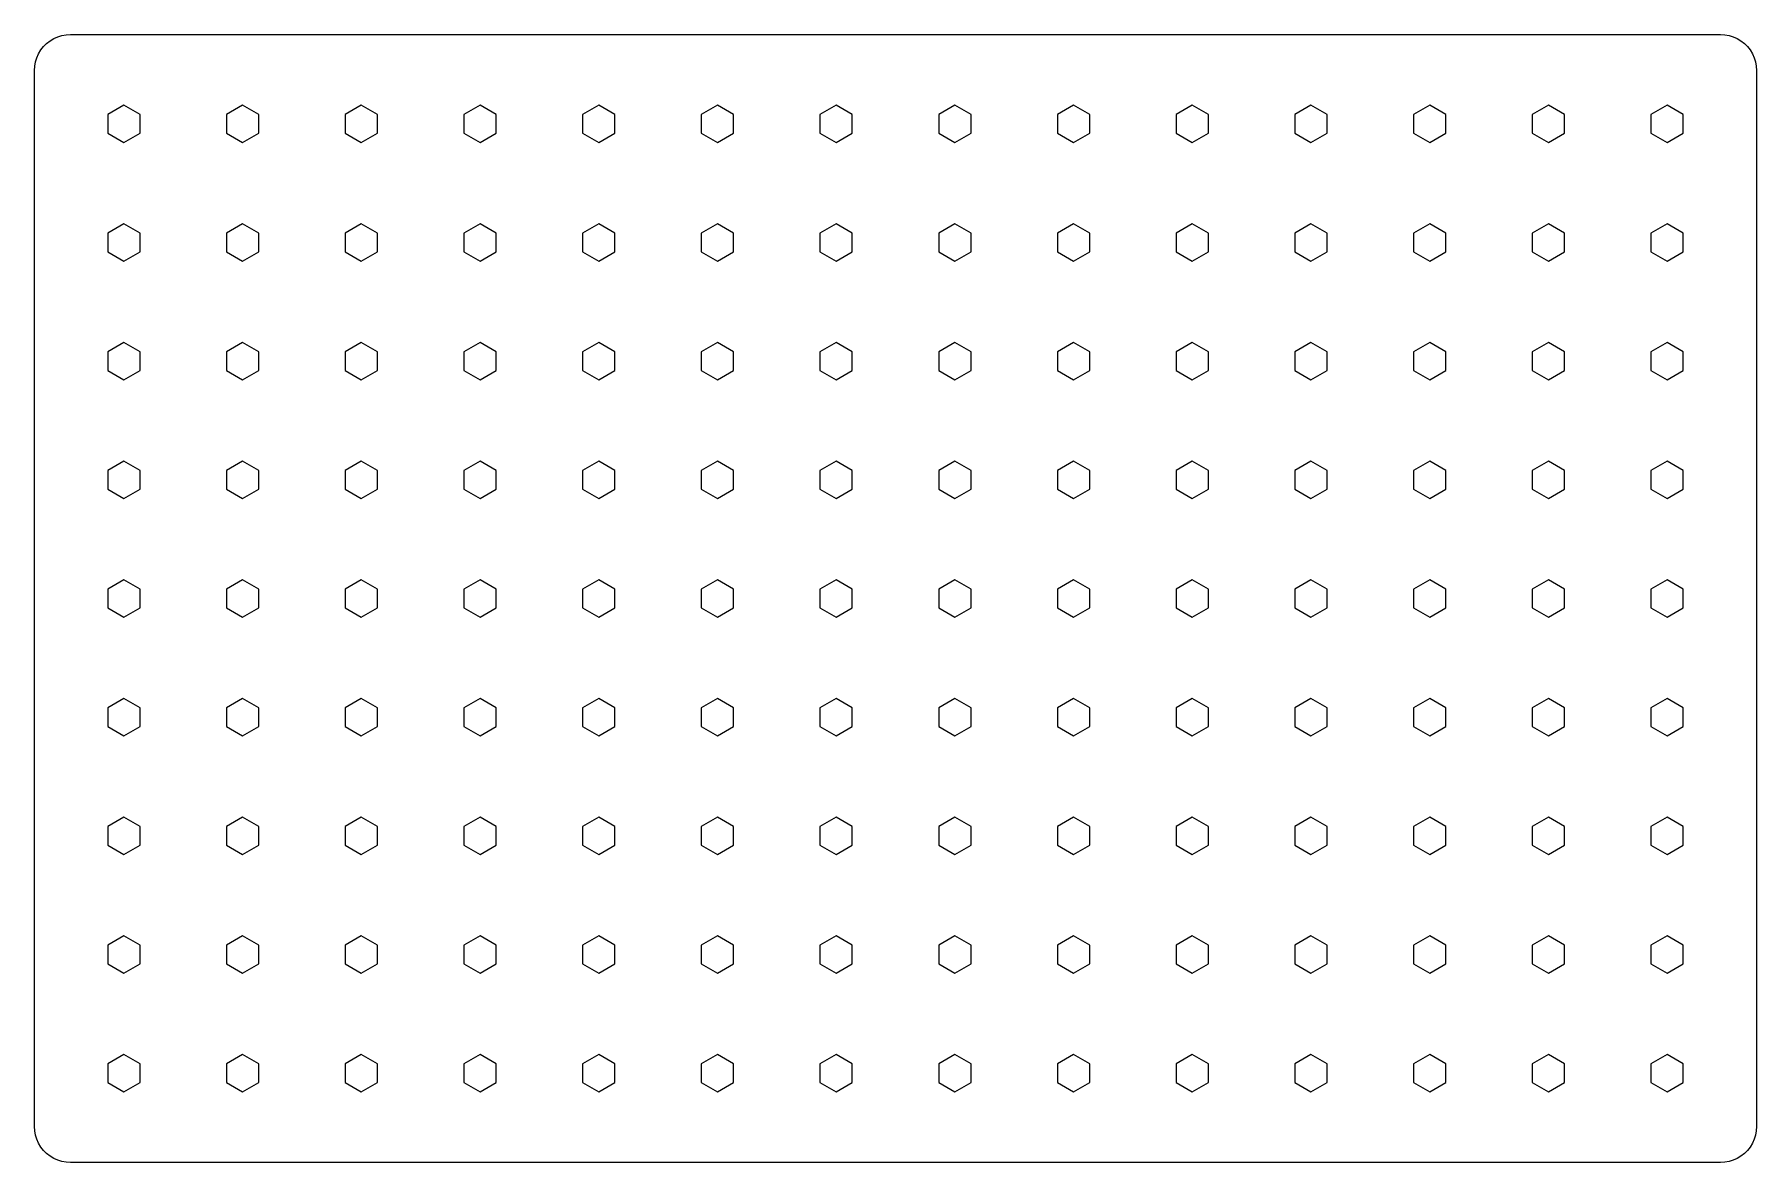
# Model space of a CAD drawing. Header units: millimetres. Extents: x 0 to 290, y 0 to 190.
import ezdxf

# ---------------------------------------------------------------- set-up
doc = ezdxf.new("R2010")
doc.units = ezdxf.units.MM
doc.layers.add('CUT', color=1, linetype='Continuous')

msp = doc.modelspace()

# ---------------------------------------------------------------- linework, layer by layer
at = {"layer": 'CUT'}
for points in [[(6.0727, 0), (5.3427, 0.0442), (4.6211, 0.1764), (3.9207, 0.3946), (3.2517, 0.6957), (2.6239, 1.0753), (2.0464, 1.5277), (1.5277, 2.0464), (1.0753, 2.6239), (0.6957, 3.2517), (0.3946, 3.9207), (0.1764, 4.6211), (0.0442, 5.3427), (0, 6.0727), (0, 184.0773), (0.0442, 184.8073), (0.1764, 185.5289), (0.3946, 186.2293), (0.6957, 186.8983), (1.0753, 187.5261), (1.5277, 188.1036), (2.0464, 188.6223), (2.6239, 189.0747), (3.2517, 189.4543), (3.9207, 189.7554), (4.6211, 189.9736), (5.3427, 190.1058), (6.0727, 190.15), (284.0773, 190.15), (284.8073, 190.1058), (285.5289, 189.9736), (286.2293, 189.7554), (286.8983, 189.4543), (287.5261, 189.0747), (288.1036, 188.6223), (288.6223, 188.1036), (289.0747, 187.5261), (289.4543, 186.8983), (289.7554, 186.2293), (289.9736, 185.5289), (290.1058, 184.8073), (290.15, 184.0773), (290.15, 6.0727), (290.1058, 5.3427), (289.9736, 4.6211), (289.7554, 3.9207), (289.4543, 3.2517), (289.0747, 2.6239), (288.6223, 2.0464), (288.1036, 1.5277), (287.5261, 1.0753), (286.8983, 0.6957), (286.2293, 0.3946), (285.5289, 0.1764), (284.8073, 0.0442), (284.0773, 0)], [(15.075, 171.9284), (17.8, 173.5017), (17.8, 176.6483), (15.075, 178.2216), (12.35, 176.6483), (12.35, 173.5017)], [(35.075, 178.2216), (32.35, 176.6483), (32.35, 173.5017), (35.075, 171.9284), (37.8, 173.5017), (37.8, 176.6483)], [(55.075, 171.9284), (57.8, 173.5017), (57.8, 176.6483), (55.075, 178.2216), (52.35, 176.6483), (52.35, 173.5017)], [(75.075, 178.2216), (72.35, 176.6483), (72.35, 173.5017), (75.075, 171.9284), (77.8, 173.5017), (77.8, 176.6483)], [(95.075, 171.9284), (97.8, 173.5017), (97.8, 176.6483), (95.075, 178.2216), (92.35, 176.6483), (92.35, 173.5017)], [(115.075, 178.2216), (112.35, 176.6483), (112.35, 173.5017), (115.075, 171.9284), (117.8, 173.5017), (117.8, 176.6483)], [(135.075, 171.9284), (137.8, 173.5017), (137.8, 176.6483), (135.075, 178.2216), (132.35, 176.6483), (132.35, 173.5017)], [(155.075, 178.2216), (152.35, 176.6483), (152.35, 173.5017), (155.075, 171.9284), (157.8, 173.5017), (157.8, 176.6483)], [(175.075, 171.9284), (177.8, 173.5017), (177.8, 176.6483), (175.075, 178.2216), (172.35, 176.6483), (172.35, 173.5017)], [(195.075, 178.2216), (192.35, 176.6483), (192.35, 173.5017), (195.075, 171.9284), (197.8, 173.5017), (197.8, 176.6483)], [(215.075, 171.9284), (217.8, 173.5017), (217.8, 176.6483), (215.075, 178.2216), (212.35, 176.6483), (212.35, 173.5017)], [(235.075, 178.2216), (232.35, 176.6483), (232.35, 173.5017), (235.075, 171.9284), (237.8, 173.5017), (237.8, 176.6483)], [(255.075, 171.9284), (257.8, 173.5017), (257.8, 176.6483), (255.075, 178.2216), (252.35, 176.6483), (252.35, 173.5017)], [(275.075, 178.2216), (272.35, 176.6483), (272.35, 173.5017), (275.075, 171.9284), (277.8, 173.5017), (277.8, 176.6483)], [(17.8, 153.5017), (17.8, 156.6483), (15.075, 158.2216), (12.35, 156.6483), (12.35, 153.5017), (15.075, 151.9284)], [(32.35, 156.6483), (32.35, 153.5017), (35.075, 151.9284), (37.8, 153.5017), (37.8, 156.6483), (35.075, 158.2216)], [(57.8, 153.5017), (57.8, 156.6483), (55.075, 158.2216), (52.35, 156.6483), (52.35, 153.5017), (55.075, 151.9284)], [(72.35, 156.6483), (72.35, 153.5017), (75.075, 151.9284), (77.8, 153.5017), (77.8, 156.6483), (75.075, 158.2216)], [(97.8, 153.5017), (97.8, 156.6483), (95.075, 158.2216), (92.35, 156.6483), (92.35, 153.5017), (95.075, 151.9284)], [(112.35, 156.6483), (112.35, 153.5017), (115.075, 151.9284), (117.8, 153.5017), (117.8, 156.6483), (115.075, 158.2216)], [(137.8, 153.5017), (137.8, 156.6483), (135.075, 158.2216), (132.35, 156.6483), (132.35, 153.5017), (135.075, 151.9284)], [(152.35, 156.6483), (152.35, 153.5017), (155.075, 151.9284), (157.8, 153.5017), (157.8, 156.6483), (155.075, 158.2216)], [(177.8, 153.5017), (177.8, 156.6483), (175.075, 158.2216), (172.35, 156.6483), (172.35, 153.5017), (175.075, 151.9284)], [(192.35, 156.6483), (192.35, 153.5017), (195.075, 151.9284), (197.8, 153.5017), (197.8, 156.6483), (195.075, 158.2216)], [(217.8, 153.5017), (217.8, 156.6483), (215.075, 158.2216), (212.35, 156.6483), (212.35, 153.5017), (215.075, 151.9284)], [(232.35, 156.6483), (232.35, 153.5017), (235.075, 151.9284), (237.8, 153.5017), (237.8, 156.6483), (235.075, 158.2216)], [(257.8, 153.5017), (257.8, 156.6483), (255.075, 158.2216), (252.35, 156.6483), (252.35, 153.5017), (255.075, 151.9284)], [(272.35, 156.6483), (272.35, 153.5017), (275.075, 151.9284), (277.8, 153.5017), (277.8, 156.6483), (275.075, 158.2216)], [(17.8, 136.6483), (15.075, 138.2216), (12.35, 136.6483), (12.35, 133.5017), (15.075, 131.9284), (17.8, 133.5017)], [(32.35, 133.5017), (35.075, 131.9284), (37.8, 133.5017), (37.8, 136.6483), (35.075, 138.2216), (32.35, 136.6483)], [(57.8, 136.6483), (55.075, 138.2216), (52.35, 136.6483), (52.35, 133.5017), (55.075, 131.9284), (57.8, 133.5017)], [(72.35, 133.5017), (75.075, 131.9284), (77.8, 133.5017), (77.8, 136.6483), (75.075, 138.2216), (72.35, 136.6483)], [(97.8, 136.6483), (95.075, 138.2216), (92.35, 136.6483), (92.35, 133.5017), (95.075, 131.9284), (97.8, 133.5017)], [(112.35, 133.5017), (115.075, 131.9284), (117.8, 133.5017), (117.8, 136.6483), (115.075, 138.2216), (112.35, 136.6483)], [(137.8, 136.6483), (135.075, 138.2216), (132.35, 136.6483), (132.35, 133.5017), (135.075, 131.9284), (137.8, 133.5017)], [(152.35, 133.5017), (155.075, 131.9284), (157.8, 133.5017), (157.8, 136.6483), (155.075, 138.2216), (152.35, 136.6483)], [(177.8, 136.6483), (175.075, 138.2216), (172.35, 136.6483), (172.35, 133.5017), (175.075, 131.9284), (177.8, 133.5017)], [(192.35, 133.5017), (195.075, 131.9284), (197.8, 133.5017), (197.8, 136.6483), (195.075, 138.2216), (192.35, 136.6483)], [(217.8, 136.6483), (215.075, 138.2216), (212.35, 136.6483), (212.35, 133.5017), (215.075, 131.9284), (217.8, 133.5017)], [(232.35, 133.5017), (235.075, 131.9284), (237.8, 133.5017), (237.8, 136.6483), (235.075, 138.2216), (232.35, 136.6483)], [(257.8, 136.6483), (255.075, 138.2216), (252.35, 136.6483), (252.35, 133.5017), (255.075, 131.9284), (257.8, 133.5017)], [(272.35, 133.5017), (275.075, 131.9284), (277.8, 133.5017), (277.8, 136.6483), (275.075, 138.2216), (272.35, 136.6483)], [(15.075, 118.2216), (12.35, 116.6483), (12.35, 113.5017), (15.075, 111.9284), (17.8, 113.5017), (17.8, 116.6483)], [(35.075, 111.9284), (37.8, 113.5017), (37.8, 116.6483), (35.075, 118.2216), (32.35, 116.6483), (32.35, 113.5017)], [(55.075, 118.2216), (52.35, 116.6483), (52.35, 113.5017), (55.075, 111.9284), (57.8, 113.5017), (57.8, 116.6483)], [(75.075, 111.9284), (77.8, 113.5017), (77.8, 116.6483), (75.075, 118.2216), (72.35, 116.6483), (72.35, 113.5017)], [(95.075, 118.2216), (92.35, 116.6483), (92.35, 113.5017), (95.075, 111.9284), (97.8, 113.5017), (97.8, 116.6483)], [(115.075, 111.9284), (117.8, 113.5017), (117.8, 116.6483), (115.075, 118.2216), (112.35, 116.6483), (112.35, 113.5017)], [(135.075, 118.2216), (132.35, 116.6483), (132.35, 113.5017), (135.075, 111.9284), (137.8, 113.5017), (137.8, 116.6483)], [(155.075, 111.9284), (157.8, 113.5017), (157.8, 116.6483), (155.075, 118.2216), (152.35, 116.6483), (152.35, 113.5017)], [(175.075, 118.2216), (172.35, 116.6483), (172.35, 113.5017), (175.075, 111.9284), (177.8, 113.5017), (177.8, 116.6483)], [(195.075, 111.9284), (197.8, 113.5017), (197.8, 116.6483), (195.075, 118.2216), (192.35, 116.6483), (192.35, 113.5017)], [(215.075, 118.2216), (212.35, 116.6483), (212.35, 113.5017), (215.075, 111.9284), (217.8, 113.5017), (217.8, 116.6483)], [(235.075, 111.9284), (237.8, 113.5017), (237.8, 116.6483), (235.075, 118.2216), (232.35, 116.6483), (232.35, 113.5017)], [(255.075, 118.2216), (252.35, 116.6483), (252.35, 113.5017), (255.075, 111.9284), (257.8, 113.5017), (257.8, 116.6483)], [(275.075, 111.9284), (277.8, 113.5017), (277.8, 116.6483), (275.075, 118.2216), (272.35, 116.6483), (272.35, 113.5017)], [(12.35, 96.6483), (12.35, 93.5017), (15.075, 91.9284), (17.8, 93.5017), (17.8, 96.6483), (15.075, 98.2216)], [(37.8, 93.5017), (37.8, 96.6483), (35.075, 98.2216), (32.35, 96.6483), (32.35, 93.5017), (35.075, 91.9284)], [(52.35, 96.6483), (52.35, 93.5017), (55.075, 91.9284), (57.8, 93.5017), (57.8, 96.6483), (55.075, 98.2216)], [(77.8, 93.5017), (77.8, 96.6483), (75.075, 98.2216), (72.35, 96.6483), (72.35, 93.5017), (75.075, 91.9284)], [(92.35, 96.6483), (92.35, 93.5017), (95.075, 91.9284), (97.8, 93.5017), (97.8, 96.6483), (95.075, 98.2216)], [(117.8, 93.5017), (117.8, 96.6483), (115.075, 98.2216), (112.35, 96.6483), (112.35, 93.5017), (115.075, 91.9284)], [(132.35, 96.6483), (132.35, 93.5017), (135.075, 91.9284), (137.8, 93.5017), (137.8, 96.6483), (135.075, 98.2216)], [(157.8, 93.5017), (157.8, 96.6483), (155.075, 98.2216), (152.35, 96.6483), (152.35, 93.5017), (155.075, 91.9284)], [(172.35, 96.6483), (172.35, 93.5017), (175.075, 91.9284), (177.8, 93.5017), (177.8, 96.6483), (175.075, 98.2216)], [(197.8, 93.5017), (197.8, 96.6483), (195.075, 98.2216), (192.35, 96.6483), (192.35, 93.5017), (195.075, 91.9284)], [(212.35, 96.6483), (212.35, 93.5017), (215.075, 91.9284), (217.8, 93.5017), (217.8, 96.6483), (215.075, 98.2216)], [(237.8, 93.5017), (237.8, 96.6483), (235.075, 98.2216), (232.35, 96.6483), (232.35, 93.5017), (235.075, 91.9284)], [(252.35, 96.6483), (252.35, 93.5017), (255.075, 91.9284), (257.8, 93.5017), (257.8, 96.6483), (255.075, 98.2216)], [(277.8, 93.5017), (277.8, 96.6483), (275.075, 98.2216), (272.35, 96.6483), (272.35, 93.5017), (275.075, 91.9284)], [(12.35, 73.5017), (15.075, 71.9284), (17.8, 73.5017), (17.8, 76.6483), (15.075, 78.2216), (12.35, 76.6483)], [(37.8, 76.6483), (35.075, 78.2216), (32.35, 76.6483), (32.35, 73.5017), (35.075, 71.9284), (37.8, 73.5017)], [(52.35, 73.5017), (55.075, 71.9284), (57.8, 73.5017), (57.8, 76.6483), (55.075, 78.2216), (52.35, 76.6483)], [(77.8, 76.6483), (75.075, 78.2216), (72.35, 76.6483), (72.35, 73.5017), (75.075, 71.9284), (77.8, 73.5017)], [(92.35, 73.5017), (95.075, 71.9284), (97.8, 73.5017), (97.8, 76.6483), (95.075, 78.2216), (92.35, 76.6483)], [(117.8, 76.6483), (115.075, 78.2216), (112.35, 76.6483), (112.35, 73.5017), (115.075, 71.9284), (117.8, 73.5017)], [(132.35, 73.5017), (135.075, 71.9284), (137.8, 73.5017), (137.8, 76.6483), (135.075, 78.2216), (132.35, 76.6483)], [(157.8, 76.6483), (155.075, 78.2216), (152.35, 76.6483), (152.35, 73.5017), (155.075, 71.9284), (157.8, 73.5017)], [(172.35, 73.5017), (175.075, 71.9284), (177.8, 73.5017), (177.8, 76.6483), (175.075, 78.2216), (172.35, 76.6483)], [(197.8, 76.6483), (195.075, 78.2216), (192.35, 76.6483), (192.35, 73.5017), (195.075, 71.9284), (197.8, 73.5017)], [(212.35, 73.5017), (215.075, 71.9284), (217.8, 73.5017), (217.8, 76.6483), (215.075, 78.2216), (212.35, 76.6483)], [(237.8, 76.6483), (235.075, 78.2216), (232.35, 76.6483), (232.35, 73.5017), (235.075, 71.9284), (237.8, 73.5017)], [(252.35, 73.5017), (255.075, 71.9284), (257.8, 73.5017), (257.8, 76.6483), (255.075, 78.2216), (252.35, 76.6483)], [(277.8, 76.6483), (275.075, 78.2216), (272.35, 76.6483), (272.35, 73.5017), (275.075, 71.9284), (277.8, 73.5017)], [(15.075, 51.9284), (17.8, 53.5017), (17.8, 56.6483), (15.075, 58.2216), (12.35, 56.6483), (12.35, 53.5017)], [(35.075, 58.2216), (32.35, 56.6483), (32.35, 53.5017), (35.075, 51.9284), (37.8, 53.5017), (37.8, 56.6483)], [(55.075, 51.9284), (57.8, 53.5017), (57.8, 56.6483), (55.075, 58.2216), (52.35, 56.6483), (52.35, 53.5017)], [(75.075, 58.2216), (72.35, 56.6483), (72.35, 53.5017), (75.075, 51.9284), (77.8, 53.5017), (77.8, 56.6483)], [(95.075, 51.9284), (97.8, 53.5017), (97.8, 56.6483), (95.075, 58.2216), (92.35, 56.6483), (92.35, 53.5017)], [(115.075, 58.2216), (112.35, 56.6483), (112.35, 53.5017), (115.075, 51.9284), (117.8, 53.5017), (117.8, 56.6483)], [(135.075, 51.9284), (137.8, 53.5017), (137.8, 56.6483), (135.075, 58.2216), (132.35, 56.6483), (132.35, 53.5017)], [(155.075, 58.2216), (152.35, 56.6483), (152.35, 53.5017), (155.075, 51.9284), (157.8, 53.5017), (157.8, 56.6483)], [(175.075, 51.9284), (177.8, 53.5017), (177.8, 56.6483), (175.075, 58.2216), (172.35, 56.6483), (172.35, 53.5017)], [(195.075, 58.2216), (192.35, 56.6483), (192.35, 53.5017), (195.075, 51.9284), (197.8, 53.5017), (197.8, 56.6483)], [(215.075, 51.9284), (217.8, 53.5017), (217.8, 56.6483), (215.075, 58.2216), (212.35, 56.6483), (212.35, 53.5017)], [(235.075, 58.2216), (232.35, 56.6483), (232.35, 53.5017), (235.075, 51.9284), (237.8, 53.5017), (237.8, 56.6483)], [(255.075, 51.9284), (257.8, 53.5017), (257.8, 56.6483), (255.075, 58.2216), (252.35, 56.6483), (252.35, 53.5017)], [(275.075, 58.2216), (272.35, 56.6483), (272.35, 53.5017), (275.075, 51.9284), (277.8, 53.5017), (277.8, 56.6483)], [(17.8, 33.5017), (17.8, 36.6483), (15.075, 38.2216), (12.35, 36.6483), (12.35, 33.5017), (15.075, 31.9284)], [(32.35, 36.6483), (32.35, 33.5017), (35.075, 31.9284), (37.8, 33.5017), (37.8, 36.6483), (35.075, 38.2216)], [(57.8, 33.5017), (57.8, 36.6483), (55.075, 38.2216), (52.35, 36.6483), (52.35, 33.5017), (55.075, 31.9284)], [(72.35, 36.6483), (72.35, 33.5017), (75.075, 31.9284), (77.8, 33.5017), (77.8, 36.6483), (75.075, 38.2216)], [(97.8, 33.5017), (97.8, 36.6483), (95.075, 38.2216), (92.35, 36.6483), (92.35, 33.5017), (95.075, 31.9284)], [(112.35, 36.6483), (112.35, 33.5017), (115.075, 31.9284), (117.8, 33.5017), (117.8, 36.6483), (115.075, 38.2216)], [(137.8, 33.5017), (137.8, 36.6483), (135.075, 38.2216), (132.35, 36.6483), (132.35, 33.5017), (135.075, 31.9284)], [(152.35, 36.6483), (152.35, 33.5017), (155.075, 31.9284), (157.8, 33.5017), (157.8, 36.6483), (155.075, 38.2216)], [(177.8, 33.5017), (177.8, 36.6483), (175.075, 38.2216), (172.35, 36.6483), (172.35, 33.5017), (175.075, 31.9284)], [(192.35, 36.6483), (192.35, 33.5017), (195.075, 31.9284), (197.8, 33.5017), (197.8, 36.6483), (195.075, 38.2216)], [(217.8, 33.5017), (217.8, 36.6483), (215.075, 38.2216), (212.35, 36.6483), (212.35, 33.5017), (215.075, 31.9284)], [(232.35, 36.6483), (232.35, 33.5017), (235.075, 31.9284), (237.8, 33.5017), (237.8, 36.6483), (235.075, 38.2216)], [(257.8, 33.5017), (257.8, 36.6483), (255.075, 38.2216), (252.35, 36.6483), (252.35, 33.5017), (255.075, 31.9284)], [(272.35, 36.6483), (272.35, 33.5017), (275.075, 31.9284), (277.8, 33.5017), (277.8, 36.6483), (275.075, 38.2216)], [(17.8, 16.6483), (15.075, 18.2216), (12.35, 16.6483), (12.35, 13.5017), (15.075, 11.9284), (17.8, 13.5017)], [(32.35, 13.5017), (35.075, 11.9284), (37.8, 13.5017), (37.8, 16.6483), (35.075, 18.2216), (32.35, 16.6483)], [(57.8, 16.6483), (55.075, 18.2216), (52.35, 16.6483), (52.35, 13.5017), (55.075, 11.9284), (57.8, 13.5017)], [(72.35, 13.5017), (75.075, 11.9284), (77.8, 13.5017), (77.8, 16.6483), (75.075, 18.2216), (72.35, 16.6483)], [(97.8, 16.6483), (95.075, 18.2216), (92.35, 16.6483), (92.35, 13.5017), (95.075, 11.9284), (97.8, 13.5017)], [(112.35, 13.5017), (115.075, 11.9284), (117.8, 13.5017), (117.8, 16.6483), (115.075, 18.2216), (112.35, 16.6483)], [(137.8, 16.6483), (135.075, 18.2216), (132.35, 16.6483), (132.35, 13.5017), (135.075, 11.9284), (137.8, 13.5017)], [(152.35, 13.5017), (155.075, 11.9284), (157.8, 13.5017), (157.8, 16.6483), (155.075, 18.2216), (152.35, 16.6483)], [(177.8, 16.6483), (175.075, 18.2216), (172.35, 16.6483), (172.35, 13.5017), (175.075, 11.9284), (177.8, 13.5017)], [(192.35, 13.5017), (195.075, 11.9284), (197.8, 13.5017), (197.8, 16.6483), (195.075, 18.2216), (192.35, 16.6483)], [(217.8, 16.6483), (215.075, 18.2216), (212.35, 16.6483), (212.35, 13.5017), (215.075, 11.9284), (217.8, 13.5017)], [(232.35, 13.5017), (235.075, 11.9284), (237.8, 13.5017), (237.8, 16.6483), (235.075, 18.2216), (232.35, 16.6483)], [(257.8, 16.6483), (255.075, 18.2216), (252.35, 16.6483), (252.35, 13.5017), (255.075, 11.9284), (257.8, 13.5017)], [(272.35, 13.5017), (275.075, 11.9284), (277.8, 13.5017), (277.8, 16.6483), (275.075, 18.2216), (272.35, 16.6483)]]:
    msp.add_lwpolyline(points, close=True, dxfattribs=at)

doc.saveas('drawing.dxf')
